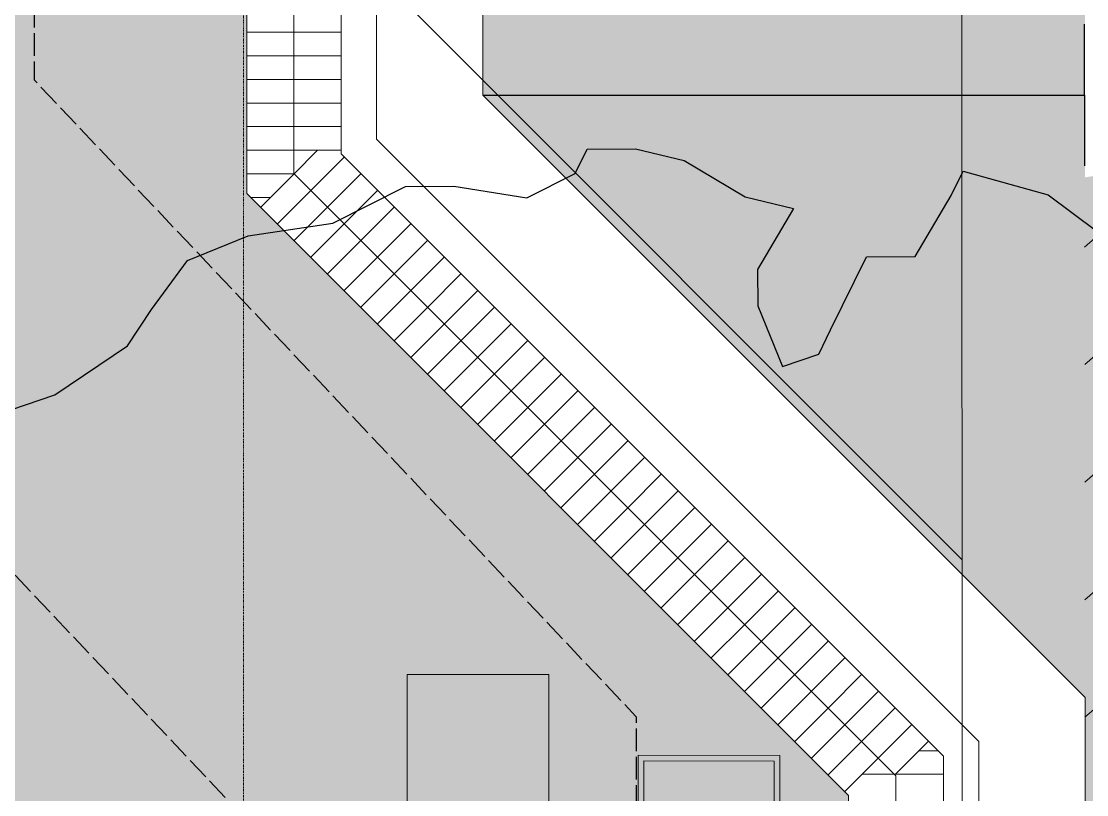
# Model space of a CAD drawing. Header units: inches. Extents: x 3268 to 7018, y 976 to 6708.
# Drawn here: x 6142.6 to 6323.2, y 3288.8 to 3419.8 of the extents above; entities that cross this region are included whole.
import ezdxf

# ---------------------------------------------------------------- set-up
doc = ezdxf.new("R2010")
doc.units = ezdxf.units.IN
doc.header["$MEASUREMENT"] = 0
doc.linetypes.add('Double Dash 3_8_', pattern=[0.9999999999999999, 0.3749999999999999, -0.125, 0.125, -0.125, 0.125, -0.125])
doc.linetypes.add('IMPORT-EASEMENT2', pattern=[4.799999999999999, 3.839999999999999, -0.9599999999999999])
for name, color, linetype, lineweight in [('0-landscaping', 1, 'Continuous', 25), ('C-ANNO-5FT-PED-ZONE', 130, 'Continuous', 25), ('C-CURB-BACK', 40, 'Continuous', 13), ('C-CURB-FACE', 80, 'Continuous', 13), ('C-CURB-GUTR', 22, 'Continuous', 15), ('C-PRKG-MRKG', 130, 'Continuous', 25), ('C-PROP-LINE', 91, 'Double Dash 3_8_', 9), ('L-DROPOFF STUDIES', 2, 'Continuous', 15), ('L-DROPOFF STUDIES-2', 120, 'Continuous', 15), ('L-PVMT-ASPH', 140, 'Continuous', 15), ('L-PVMT-ASPH-HATC', 252, 'Continuous', 15), ('L-PVMT-BRCK-HATC', 252, 'Continuous', 15), ('L-PVMT-BRICK', 20, 'Continuous', 13), ('L-PVMT-HATCH BOUND NPLOT', 45, 'Continuous', 15), ('L-SITE-PLNT-FRNS', 140, 'Continuous', 15), ('site_dwg', 8, 'Continuous', 9)]:
    doc.layers.add(name, color=color, linetype=linetype, lineweight=lineweight)

# ---------------------------------------------------------------- blocks, each defined once
blk = doc.blocks.new('site_dwg_dec1-V205-Overall Retail Plan Opt 2')
at = {"layer": '0-landscaping', "color": 213, "flags": 128}
blk.add_lwpolyline([(1.822939583015795, 122.5024952453998), (9.809728627375987, 119.1371744186829), (19.60632671145629, 117.8323183823406), (24.38003850845325, 119.114359219408), (31.08816798894133, 120.5223345599611), (38.04547195947759, 118.0613721970098), (46.15681293430952, 112.7615709075421), (55.04856294575529, 110.4265181416981), (59.16653053265599, 106.8094013281939), (64.43860575006998, 100.3534687985907), (70.36636846736381, 98.79674374690806), (73.20570484799735, 99.95289819289904), (77.32370079247538, 96.33575647164115), (80.53674968142091, 91.68841971690789), (82.96953078790408, 84.07638086805171), (86.18257967601981, 79.42904411461721), (78.56955985297041, 76.99082391922137), (75.8548460259144, 73.9002122233528), (73.3893350452448, 66.94063790206063), (77.38268007688656, 65.25797834102126), (80.22201645907533, 66.41413278581102), (88.73994106720691, 69.88249988785763), (92.85790865704892, 66.2653830732845), (100.4709568346747, 68.70357835635444), (103.310250948262, 69.85968468856161), (108.70692036673, 61.4693198216687), (110.1102024863894, 54.76156640336421)], dxfattribs=at)
blk = doc.blocks.new('site_dwg_b1-12649367-Overall Retail Plan Opt 2')
at = {"layer": 'L-PVMT-BRCK-HATC', "color": 53}
blk.add_line((0, -7.990953345783054), (0, 0), dxfattribs=at)
blk = doc.blocks.new('site_dwg_b2-12649368-Overall Retail Plan Opt 2')
at = {"layer": 'L-PVMT-BRCK-HATC', "color": 53}
blk.add_line((0, 0), (0, 7.990953347180038), dxfattribs=at)
blk = doc.blocks.new('site_dwg_PLANTER_4FT-12649370-Overall Retail Plan Opt 2')
at = {"layer": 'L-SITE-PLNT-FRNS', "color": 53, "flags": 128}
for points in [[(-24, 0), (24, 0), (24, 24), (-24, 24)], [(-23.03999999910593, 0.9599999994970857), (23.03999999910593, 0.9599999994970857), (23.03999999910593, 23.04000000050291), (-23.03999999910593, 23.04000000050291)]]:
    blk.add_lwpolyline(points, close=True, dxfattribs=at)
blk = doc.blocks.new('site_dwg-12440225-Overall Retail Plan Opt 2')
at = {"layer": 'L-PVMT-ASPH'}
blk.add_hatch(color=10, dxfattribs=at).paths.add_polyline_path([(24341133.20413673, 9815863.06801494), (24341247.39993637, 9815869.854270274), (24341255.43727054, 9815990.543604523), (24341157.65894087, 9815984.732981773), (24341141.13579193, 9815983.23635205)])
at = {"layer": 'L-PVMT-ASPH-HATC'}
blk.add_hatch(color=10, dxfattribs=at).paths.add_polyline_path([(24341135.32713947, 9815895.336914428), (24341184.80761674, 9816638.022641001), (24341076.17546924, 9816542.945257239), (24341040.29465911, 9816003.917757329)])
h = blk.add_hatch(dxfattribs=at)
h.set_pattern_fill('FP_249', color=53, style=0, pattern_type=2)
h.set_pattern_definition([(37.38599999999999, (24339643.438, 9814490.821), (-9.107725642244493, 11.91844510100215), [])])
h.paths.add_polyline_path([(24341133.20413673, 9815863.06801494), (24341247.39993637, 9815869.854270274), (24341255.43727054, 9815990.543604523), (24341157.65894087, 9815984.732981773), (24341141.13579193, 9815983.23635205)])
at = {"layer": 'L-PVMT-BRCK-HATC'}
h = blk.add_hatch(dxfattribs=at)
h.set_pattern_fill('FP_246', color=53, style=0, pattern_type=2)
h.set_pattern_definition([(41.19300000000002, (24339643.438, 9814490.821), (0.375403592299723, 5.641549445222338), [11.995, -3.998]), (131.193, (24339646.447, 9814493.454), (0.3754035922997256, 5.641549445222338), [11.995, -3.998])])
h.paths.add_polyline_path([(24340944.14260868, 9815161.56902191), (24340946.20790308, 9815192.747086309), (24341054.75702199, 9815287.751801526), (24341063.87239928, 9815424.199854838), (24341015.92996943, 9815427.389928112), (24341020.73005893, 9815499.242452446), (24341068.6233038, 9815496.042956479), (24341085.92457959, 9815756.343615633), (24341038.03025398, 9815759.526984198), (24341042.83057567, 9815831.382984137), (24341090.71518529, 9815828.196758201), (24341094.25579284, 9815881.407237886), (24340999.25292033, 9815989.95425186), (24341037.33064584, 9816562.210287204), (24341145.95890891, 9816657.28427078), (24341149.83738892, 9816715.34122569), (24341101.91933975, 9816718.542378701), (24341106.71858403, 9816790.382251019), (24341154.61183225, 9816787.182754835), (24341172.38615708, 9817054.592693102), (24341124.49183767, 9817057.776154408), (24341129.29215316, 9817129.632061608), (24341177.18540137, 9817126.432565417), (24341191.29366988, 9817337.949903736), (24341143.30704276, 9817341.15563808), (24341148.15635795, 9817412.992162973), (24341196.04622471, 9817409.792895138), (24341198.60298609, 9817448.452610748), (24341103.52900252, 9817557.080873795), (24341063.62171076, 9817559.73488301), (24340904.2315685, 9815164.235268736)])
at = {"layer": 'C-ANNO-5FT-PED-ZONE', "color": 213, "linetype": 'IMPORT-EASEMENT2', "flags": 128}
for points in [[(24341173.43156312, 9817974.569704888), (24341064.86211379, 9817879.53891328), (24341058.60739409, 9817785.539047208), (24341020.66169335, 9817759.050960105), (24341002.73584636, 9817494.243455587), (24341098.03372912, 9817385.653583419), (24341049.7296923, 9816657.855822798), (24340942.84306337, 9816588.119622858), (24340903.15724013, 9815991.696087312), (24340997.75345884, 9815877.316419568), (24340956.93820208, 9815281.87627089), (24340851.85462972, 9815190.060175546), (24340840.21389879, 9815028.451841284), (24340816.31959692, 9814987.856953233), (24340807.91752753, 9814861.58536387), (24340828.33680849, 9814837.590900285), (24340814.20948071, 9814639.141274119), (24340820.32276781, 9814572.244142456), (24340784.23728234, 9814041.25000657), (24340346.67693986, 9814070.985885575), (24339654.20889217, 9814556.549067944), (24339621.08674325, 9814593.99079329), (24339537.64412129, 9814651.844636435), (24339442.83972673, 9814690.826514924), (24339354.14331621, 9814753.02102556), (24339330.46229357, 9814798.298159737), (24339230.23757831, 9814867.973883716), (24339182.6163684, 9814867.152440649), (24339131.69313189, 9814915.47795062), (24338893.2467398, 9815077.690702066), (24338651.59712844, 9815247.640438044), (24338560.99241732, 9815303.182211477)], [(24341067.2900173, 9817559.490924602), (24341064.28329937, 9817515.0745312), (24341159.55060739, 9817406.519498283), (24341107.61336579, 9816623.980178425), (24341000.72143839, 9816554.24052159), (24340964.61006244, 9816011.536030035), (24341059.25053947, 9815897.102847952), (24341015.10094221, 9815253.019119129), (24340909.92571647, 9815161.122942245), (24340904.94869157, 9815092.026876932)]]:
    blk.add_lwpolyline(points, dxfattribs=at)
at = {"layer": 'C-CURB-BACK', "color": 253, "flags": 128}
blk.add_lwpolyline([(24341161.48363327, 9816649.502913384), (24341052.84781821, 9816554.422320133), (24341015.6651419, 9815995.617647717), (24341110.74252647, 9815886.98549883), (24341070.35628851, 9815280.03568519)], dxfattribs=at)
at = {"layer": 'C-CURB-FACE', "color": 253, "flags": 128}
blk.add_lwpolyline([(24341002.11127121, 9814164.787736772), (24341025.92797948, 9814522.720225098), (24340930.89549913, 9814631.301067997), (24340967.54412166, 9815182.079644024), (24341076.17811927, 9815277.158647047), (24341116.89429274, 9815889.066939488), (24341021.81690816, 9815997.699088382), (24341058.66957467, 9816551.544166595), (24341167.38297264, 9816646.692660913), (24341221.2410353, 9817456.10553909), (24341126.16705172, 9817564.733802143), (24341144.50180949, 9817840.280086655), (24341252.99566881, 9817935.236436944), (24341272.95727364, 9818235.232003246)], dxfattribs=at)
at = {"layer": 'C-CURB-GUTR', "color": 53, "flags": 128}
blk.add_lwpolyline([(24341290.91755772, 9818234.03693194), (24341270.46093816, 9817926.60197239), (24341161.96707873, 9817831.645622002), (24341144.59125368, 9817571.013654312), (24341239.66204259, 9817462.389041374), (24341184.84824198, 9816638.058196282), (24341076.134844, 9816542.909701958), (24341040.272207, 9816003.943410328), (24341135.34959158, 9815895.311261427), (24341093.64338862, 9815268.524182511), (24340985.00939101, 9815173.445179485), (24340949.35079795, 9814637.545389948), (24341044.38327831, 9814528.964547042), (24341020.0715553, 9814163.592665464)], dxfattribs=at)
at = {"layer": 'C-PRKG-MRKG', "color": 213}
for p, q in [((24341141.27300349, 9815985.173898535), (24341142.8664319, 9816009.120943986)), ((24341040.29477454, 9816003.919491995), (24341142.06971771, 9815997.147421256))]:
    blk.add_line(p, q, dxfattribs=at)
at = {"layer": 'L-DROPOFF STUDIES', "color": 53, "flags": 128}
blk.add_lwpolyline([(24341116.15068051, 9815919.985633455), (24341021.42858866, 9816028.211836876), (24341056.17758756, 9816555.07340667), (24341164.68955424, 9816650.045605173), (24341195.3515732, 9817114.58860979), (24341100.22175392, 9817224.378951607), (24341136.57196745, 9817751.126198152), (24341245.37830106, 9817846.36822466)], dxfattribs=at)
at = {"layer": 'L-DROPOFF STUDIES-2', "color": 131, "flags": 128}
blk.add_lwpolyline([(24341101.9320885, 9814166.640184939), (24341109.54838987, 9814281.102759559), (24341014.96431977, 9814389.17126409), (24341198.68751569, 9817169.29961211), (24341308.09989649, 9817265.059874013), (24341320.6474603, 9817444.622004325), (24341237.59077942, 9817733.215844031)], dxfattribs=at)
at = {"layer": 'L-PVMT-BRCK-HATC', "color": 53}
for p, q in [((24341007.45587732, 9815992.747592531), (24340999.48258198, 9815993.278532224)), ((24341003.21584652, 9815989.021076517), (24340999.87494647, 9815989.243546195)), ((24341108.33588058, 9815889.660778856), (24341102.32274072, 9815884.3979389)), ((24341109.86925165, 9815887.983272597), (24341106.66297947, 9815888.19661687)), ((24341099.68834169, 9815887.407912603), (24341093.67520183, 9815882.145072648))]:
    blk.add_line(p, q, dxfattribs=at)
at = {"layer": 'L-PVMT-BRCK-HATC', "color": 53, "flags": 128}
for points in [[(24341038.03025398, 9815759.526984198), (24341042.83057567, 9815831.382984137), (24341090.71518529, 9815828.196758201), (24341094.25579284, 9815881.407237886), (24340999.25292033, 9815989.95425186), (24341037.33064584, 9816562.210287204), (24341145.95890891, 9816657.28427078), (24341149.83738892, 9816715.34122569), (24341101.91933975, 9816718.542378701), (24341106.71858403, 9816790.382251019), (24341154.61183225, 9816787.182754835), (24341172.38615708, 9817054.592693102), (24341124.49183767, 9817057.776154408), (24341129.29215316, 9817129.632061608), (24341177.18540137, 9817126.432565417), (24341191.29366988, 9817337.949903736), (24341143.30704276, 9817341.15563808), (24341148.15635795, 9817412.992162973), (24341196.04622471, 9817409.792895138), (24341198.60298609, 9817448.452610748), (24341103.52900252, 9817557.080873793)], [(24341016.4922542, 9816008.181296827), (24341008.51895887, 9816008.712236522), (24341000.54566354, 9816009.243176213)], [(24341016.22648381, 9816004.190135831), (24341008.25318848, 9816004.721075522), (24341000.27989315, 9816005.252015216)], [(24341015.96071342, 9816000.198974833), (24341007.98741809, 9816000.729914526), (24341000.01412276, 9816001.260854218)], [(24341015.69494303, 9815996.207813837), (24341007.7216477, 9815996.738753527), (24340999.74835237, 9815997.269693222)], [(24341011.72891334, 9815996.471910737), (24341007.48437537, 9815992.756992318), (24341001.47123551, 9815987.49415236)], [(24341110.49026611, 9815883.93310523), (24341102.51694432, 9815884.46364738), (24341096.7618611, 9815884.846588684)]]:
    blk.add_lwpolyline(points, dxfattribs=at)
at = {"layer": 'L-PVMT-BRICK', "color": 253, "flags": 128}
for points in [[(24340996.23584811, 9814407.849159349), (24341003.37655814, 9814515.08794076), (24340908.34010612, 9814623.673321549), (24340946.20790308, 9815192.747086309), (24341054.75702199, 9815287.751801524), (24341094.25579284, 9815881.407237887), (24340999.25292033, 9815989.954251857), (24341037.33064584, 9816562.210287202), (24341145.88132598, 9816657.216368398)], [(24341153.68247962, 9816653.359640887), (24341045.08923203, 9816558.316303669), (24341007.45903112, 9815992.785949796), (24341102.49915965, 9815884.196368357), (24341062.55513487, 9815283.892412681)]]:
    blk.add_lwpolyline(points, dxfattribs=at)
at = {"layer": 'L-PVMT-HATCH BOUND NPLOT', "color": 61, "flags": 128}
blk.add_lwpolyline([(24341017.77405779, 9815858.967985287), (24341020.96091456, 9815906.862076193), (24341044.90796001, 9815905.268647812), (24341041.72110324, 9815857.374556907)], close=True, dxfattribs=at)
at = {"xscale": 1.5, "yscale": 1.5, "zscale": 1.5, "rotation": 37.81158375857705}
blk.add_blockref('site_dwg_dec1-V205-Overall Retail Plan Opt 2', (24341062.48020207, 9815807.870652786), dxfattribs=at)
for name, p, rotation in [('site_dwg_b2-12649368-Overall Retail Plan Opt 2', (24341009.05049965, 9816016.694558514), 86.19031299957592), ('site_dwg_b1-12649367-Overall Retail Plan Opt 2', (24341009.05049965, 9816016.694558514), 86.19031299957592), ('site_dwg_b2-12649368-Overall Retail Plan Opt 2', (24341008.78472926, 9816012.703397518), 86.19031299957592), ('site_dwg_b1-12649367-Overall Retail Plan Opt 2', (24341008.78472926, 9816012.703397518), 86.19031299957592), ('site_dwg_b1-12649367-Overall Retail Plan Opt 2', (24341010.11877441, 9815989.747018611), 131.1931697185536), ('site_dwg_b1-12649367-Overall Retail Plan Opt 2', (24341012.75317344, 9815986.737044906), 131.1931697185536), ('site_dwg_b2-12649368-Overall Retail Plan Opt 2', (24341010.11877441, 9815989.747018611), 131.1931697185536), ('site_dwg_b1-12649367-Overall Retail Plan Opt 2', (24341015.38757248, 9815983.7270712), 131.1931697185536), ('site_dwg_b2-12649368-Overall Retail Plan Opt 2', (24341012.75317344, 9815986.737044906), 131.1931697185536), ('site_dwg_b1-12649367-Overall Retail Plan Opt 2', (24341018.02197152, 9815980.717097493), 131.1931697185536), ('site_dwg_b2-12649368-Overall Retail Plan Opt 2', (24341015.38757248, 9815983.7270712), 131.1931697185536), ('site_dwg_b1-12649367-Overall Retail Plan Opt 2', (24341020.65637056, 9815977.707123786), 131.1931697185536), ('site_dwg_b2-12649368-Overall Retail Plan Opt 2', (24341018.02197152, 9815980.717097493), 131.1931697185536), ('site_dwg_b1-12649367-Overall Retail Plan Opt 2', (24341023.2907696, 9815974.697150081), 131.1931697185536), ('site_dwg_b2-12649368-Overall Retail Plan Opt 2', (24341020.65637056, 9815977.707123786), 131.1931697185536), ('site_dwg_b1-12649367-Overall Retail Plan Opt 2', (24341025.92516863, 9815971.687176375), 131.1931697185536), ('site_dwg_b2-12649368-Overall Retail Plan Opt 2', (24341023.2907696, 9815974.697150081), 131.1931697185536), ('site_dwg_b1-12649367-Overall Retail Plan Opt 2', (24341028.55956767, 9815968.67720267), 131.1931697185536), ('site_dwg_b2-12649368-Overall Retail Plan Opt 2', (24341025.92516863, 9815971.687176375), 131.1931697185536), ('site_dwg_b1-12649367-Overall Retail Plan Opt 2', (24341031.19396671, 9815965.667228963), 131.1931697185536), ('site_dwg_b2-12649368-Overall Retail Plan Opt 2', (24341028.55956767, 9815968.67720267), 131.1931697185536), ('site_dwg_b1-12649367-Overall Retail Plan Opt 2', (24341033.82836575, 9815962.657255257), 131.1931697185536), ('site_dwg_b2-12649368-Overall Retail Plan Opt 2', (24341031.19396671, 9815965.667228963), 131.1931697185536), ('site_dwg_b1-12649367-Overall Retail Plan Opt 2', (24341036.46276478, 9815959.647281552), 131.1931697185536), ('site_dwg_b2-12649368-Overall Retail Plan Opt 2', (24341033.82836575, 9815962.657255257), 131.1931697185536), ('site_dwg_b1-12649367-Overall Retail Plan Opt 2', (24341039.09716382, 9815956.637307845), 131.1931697185536), ('site_dwg_b2-12649368-Overall Retail Plan Opt 2', (24341036.46276478, 9815959.647281552), 131.1931697185536), ('site_dwg_b1-12649367-Overall Retail Plan Opt 2', (24341041.73156286, 9815953.627334138), 131.1931697185536), ('site_dwg_b2-12649368-Overall Retail Plan Opt 2', (24341039.09716382, 9815956.637307845), 131.1931697185536), ('site_dwg_b1-12649367-Overall Retail Plan Opt 2', (24341044.36596189, 9815950.617360432), 131.1931697185536), ('site_dwg_b2-12649368-Overall Retail Plan Opt 2', (24341041.73156286, 9815953.627334138), 131.1931697185536), ('site_dwg_b1-12649367-Overall Retail Plan Opt 2', (24341047.00036093, 9815947.607386727), 131.1931697185536), ('site_dwg_b2-12649368-Overall Retail Plan Opt 2', (24341044.36596189, 9815950.617360432), 131.1931697185536), ('site_dwg_b1-12649367-Overall Retail Plan Opt 2', (24341049.63475997, 9815944.59741302), 131.1931697185536), ('site_dwg_b2-12649368-Overall Retail Plan Opt 2', (24341047.00036093, 9815947.607386727), 131.1931697185536), ('site_dwg_b1-12649367-Overall Retail Plan Opt 2', (24341052.26915901, 9815941.587439315), 131.1931697185536), ('site_dwg_b2-12649368-Overall Retail Plan Opt 2', (24341049.63475997, 9815944.59741302), 131.1931697185536), ('site_dwg_b1-12649367-Overall Retail Plan Opt 2', (24341054.90355805, 9815938.577465609), 131.1931697185536), ('site_dwg_b2-12649368-Overall Retail Plan Opt 2', (24341052.26915901, 9815941.587439315), 131.1931697185536), ('site_dwg_b1-12649367-Overall Retail Plan Opt 2', (24341057.53795708, 9815935.567491902), 131.1931697185536), ('site_dwg_b2-12649368-Overall Retail Plan Opt 2', (24341054.90355805, 9815938.577465609), 131.1931697185536), ('site_dwg_b1-12649367-Overall Retail Plan Opt 2', (24341060.17235612, 9815932.557518197), 131.1931697185536), ('site_dwg_b2-12649368-Overall Retail Plan Opt 2', (24341057.53795708, 9815935.567491902), 131.1931697185536), ('site_dwg_b1-12649367-Overall Retail Plan Opt 2', (24341062.80675516, 9815929.54754449), 131.1931697185536), ('site_dwg_b2-12649368-Overall Retail Plan Opt 2', (24341060.17235612, 9815932.557518197), 131.1931697185536), ('site_dwg_b1-12649367-Overall Retail Plan Opt 2', (24341065.44115419, 9815926.537570784), 131.1931697185536), ('site_dwg_b2-12649368-Overall Retail Plan Opt 2', (24341062.80675516, 9815929.54754449), 131.1931697185536), ('site_dwg_b1-12649367-Overall Retail Plan Opt 2', (24341068.07555323, 9815923.527597077), 131.1931697185536), ('site_dwg_b2-12649368-Overall Retail Plan Opt 2', (24341065.44115419, 9815926.537570784), 131.1931697185536), ('site_dwg_b1-12649367-Overall Retail Plan Opt 2', (24341070.70995227, 9815920.517623372), 131.1931697185536), ('site_dwg_b2-12649368-Overall Retail Plan Opt 2', (24341068.07555323, 9815923.527597077), 131.1931697185536), ('site_dwg_b1-12649367-Overall Retail Plan Opt 2', (24341073.34435131, 9815917.507649668), 131.1931697185536), ('site_dwg_b2-12649368-Overall Retail Plan Opt 2', (24341070.70995227, 9815920.517623372), 131.1931697185536), ('site_dwg_b1-12649367-Overall Retail Plan Opt 2', (24341075.97875035, 9815914.49767596), 131.1931697185536), ('site_dwg_b2-12649368-Overall Retail Plan Opt 2', (24341073.34435131, 9815917.507649668), 131.1931697185536), ('site_dwg_b1-12649367-Overall Retail Plan Opt 2', (24341078.61314938, 9815911.487702254), 131.1931697185536), ('site_dwg_b2-12649368-Overall Retail Plan Opt 2', (24341075.97875035, 9815914.49767596), 131.1931697185536), ('site_dwg_b1-12649367-Overall Retail Plan Opt 2', (24341081.24754842, 9815908.477728548), 131.1931697185536), ('site_dwg_b2-12649368-Overall Retail Plan Opt 2', (24341078.61314938, 9815911.487702254), 131.1931697185536), ('site_dwg_b1-12649367-Overall Retail Plan Opt 2', (24341083.88194746, 9815905.467754843), 131.1931697185536), ('site_dwg_b2-12649368-Overall Retail Plan Opt 2', (24341081.24754842, 9815908.477728548), 131.1931697185536), ('site_dwg_b1-12649367-Overall Retail Plan Opt 2', (24341086.5163465, 9815902.457781136), 131.1931697185536), ('site_dwg_b2-12649368-Overall Retail Plan Opt 2', (24341083.88194746, 9815905.467754843), 131.1931697185536), ('site_dwg_b1-12649367-Overall Retail Plan Opt 2', (24341089.15074553, 9815899.44780743), 131.1931697185536), ('site_dwg_b2-12649368-Overall Retail Plan Opt 2', (24341086.5163465, 9815902.457781136), 131.1931697185536), ('site_dwg_b1-12649367-Overall Retail Plan Opt 2', (24341091.78514457, 9815896.437833723), 131.1931697185536), ('site_dwg_b2-12649368-Overall Retail Plan Opt 2', (24341089.15074553, 9815899.44780743), 131.1931697185536), ('site_dwg_b1-12649367-Overall Retail Plan Opt 2', (24341094.41954361, 9815893.427860018), 131.1931697185536), ('site_dwg_b2-12649368-Overall Retail Plan Opt 2', (24341091.78514457, 9815896.437833723), 131.1931697185536), ('site_dwg_b1-12649367-Overall Retail Plan Opt 2', (24341097.05394265, 9815890.417886313), 131.1931697185536), ('site_dwg_b2-12649368-Overall Retail Plan Opt 2', (24341094.41954361, 9815893.427860018), 131.1931697185536), ('site_dwg_b1-12649367-Overall Retail Plan Opt 2', (24341099.68834168, 9815887.407912606), 131.1931697185536), ('site_dwg_PLANTER_4FT-12649370-Overall Retail Plan Opt 2', (24341081.42598291, 9815864.98938856), 86.00617355987708), ('site_dwg_b2-12649368-Overall Retail Plan Opt 2', (24341097.05394265, 9815890.417886313), 131.1931697185536)]:
    blk.add_blockref(name, p, dxfattribs=dict(rotation=rotation))
blk = doc.blocks.new('Family - ___-10568875-Overall Retail Plan Opt 2')
at = {"layer": 'C-PROP-LINE'}
blk.add_line((6180.76803556933, 1586.394121063111), (6179.703012037937, 5353.433970507014), dxfattribs=at)

msp = doc.modelspace()

# ---------------------------------------------------------------- block references
at = {"layer": 'C-PROP-LINE'}
msp.add_blockref('Family - ___-10568875-Overall Retail Plan Opt 2', (0, 0), dxfattribs=at)
at = {"layer": 'site_dwg', "color": 53, "lineweight": 15, "rotation": 3.810000000000009}
msp.add_blockref('site_dwg-12440225-Overall Retail Plan Opt 2', (-23628768.691637, -11408316.78144797), dxfattribs=at)

doc.saveas('drawing.dxf')
